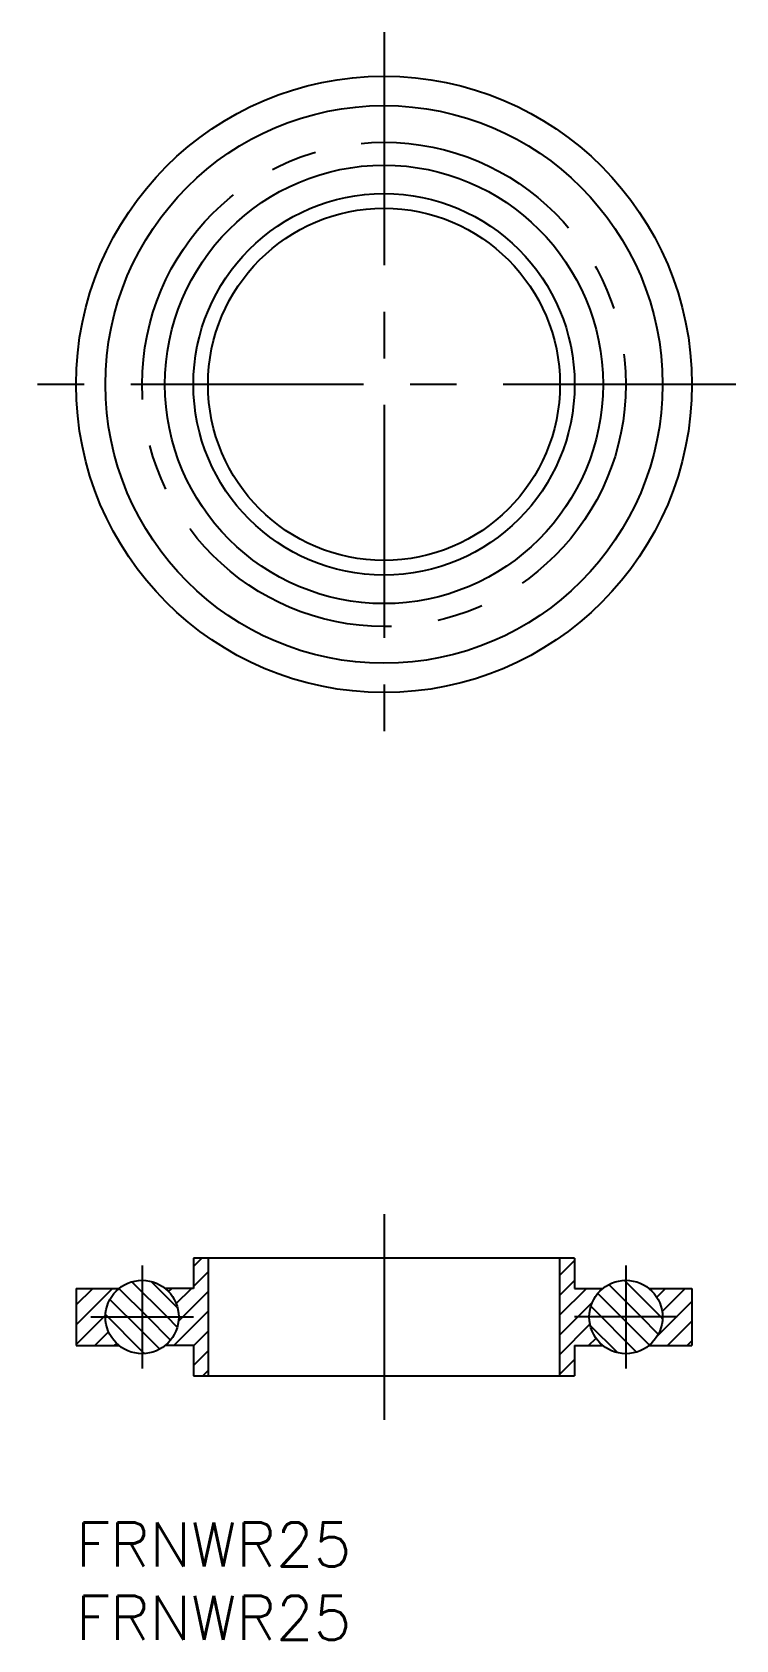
# Model space of a CAD drawing. Extents: x -3 to 45, y -8 to 102.
import ezdxf

# ---------------------------------------------------------------- set-up
doc = ezdxf.new("R2010")
doc.units = 0
doc.header["$LTSCALE"] = 0.5
doc.linetypes.add('CENTER', pattern=[50.8, 31.75, -6.35, 6.35, -6.35])
for name, color, linetype in [('MSM_CENTER', 1, 'CENTER'), ('MSM_CONTINUOUS', 7, 'CONTINUOUS'), ('MSM_NARROW', 5, 'CONTINUOUS'), ('MSM_PART_NUMBER', 7, 'CONTINUOUS')]:
    doc.layers.add(name, color=color, linetype=linetype)
doc.styles.get("Standard").update_dxf_attribs({"font": 'txt.shx', "height": 3, "bigfont": 'bigfont.shx'})

# ---------------------------------------------------------------- blocks, each defined once
blk = doc.blocks.new('*U10')
at = {"layer": 'MSM_PART_NUMBER'}
blk.add_text('FRNWR25', height=3, dxfattribs=at).set_placement((0, -3))
blk = doc.blocks.new('*U11')
at = {"layer": 'MSM_PART_NUMBER'}
blk.add_text('FRNWR25', height=3, dxfattribs=at).set_placement((0, -8))

msp = doc.modelspace()

# ---------------------------------------------------------------- linework, layer by layer
at = {"layer": 'MSM_CENTER'}
for p, q in [((21, 101.55), (21, 53.55)), ((45, 77.55), (-3, 77.55)), ((21, 21), (21, 7)), ((4.5, 17.5), (4.5, 10.5)), ((37.5, 17.5), (37.5, 10.5)), ((1, 14), (8, 14)), ((41, 14), (34, 14))]:
    msp.add_line(p, q, dxfattribs=at)
msp.add_circle((21, 77.55), 16.5, dxfattribs=at)
at = {"layer": 'MSM_CONTINUOUS'}
for p, q in [((34, 18), (8, 18)), ((8, 18), (8, 15.95)), ((9, 18), (9, 10)), ((33, 10), (33, 18)), ((34, 18), (34, 15.95)), ((0, 15.95), (0, 12.05)), ((0, 15.95), (2.94, 15.95)), ((8, 15.95), (6.06, 15.95)), ((34, 15.95), (35.94, 15.95)), ((39.06, 15.95), (42, 15.95)), ((42, 15.95), (42, 12.05)), ((0, 12.05), (2.94, 12.05)), ((8, 12.05), (6.06, 12.05)), ((8, 12.05), (8, 10)), ((34, 12.05), (34, 10)), ((34, 12.05), (35.94, 12.05)), ((39.06, 12.05), (42, 12.05)), ((8, 10), (34, 10))]:
    msp.add_line(p, q, dxfattribs=at)
for centre, radius in [((21, 77.55), 21), ((21, 77.55), 19), ((21, 77.55), 14.94), ((21, 77.55), 13), ((21, 77.55), 12), ((4.5, 14), 2.5), ((37.5, 14), 2.5)]:
    msp.add_circle(centre, radius, dxfattribs=at)
at = {"layer": 'MSM_NARROW', "linetype": 'CONTINUOUS'}
for p, q in [((8, 17.43), (8.57, 18)), ((33, 16.84), (34, 17.84)), ((8, 16.08), (9, 17.08)), ((33, 15.49), (34, 16.49)), ((39.88, 14), (37.38, 16.5)), ((0, 14.82), (1.13, 15.95)), ((0, 13.47), (2.48, 15.95)), ((4.86, 14), (2.92, 15.94)), ((6.21, 14), (3.8, 16.4)), ((6.92, 14.63), (5.13, 16.42)), ((6.3, 15.73), (6.52, 15.95)), ((6.83, 14.91), (7.87, 15.95)), ((6.98, 13.72), (9, 15.74)), ((33, 14.14), (34.81, 15.95)), ((37.5, 13.69), (35.58, 15.6)), ((38.53, 14), (36.33, 16.21)), ((39.6, 15.35), (40.2, 15.95)), ((39.97, 14.38), (41.54, 15.95)), ((4.5, 13.01), (2.31, 15.2)), ((6.66, 12.05), (9, 14.39)), ((33, 12.79), (35.21, 15.01)), ((38.23, 11.61), (35.11, 14.73)), ((39.63, 12.69), (42, 15.06)), ((0, 12.12), (2, 14.13)), ((4.5, 11.66), (2.01, 14.16)), ((6.44, 12.42), (4.86, 14)), ((6.9, 13.3), (6.21, 14)), ((33, 11.45), (35.05, 13.5)), ((36.93, 11.57), (35.07, 13.43)), ((39.1, 12.08), (37.5, 13.69)), ((39.71, 12.83), (38.53, 14)), ((40, 13.88), (39.88, 14)), ((40.34, 12.05), (42, 13.71)), ((1.27, 12.05), (2.21, 12.99)), ((2.62, 12.05), (2.77, 12.2)), ((5.7, 11.81), (4.5, 13.01)), ((8, 12.04), (9, 13.04)), ((34.95, 12.05), (35.46, 12.56)), ((41.68, 12.05), (42, 12.37)), ((4.66, 11.51), (4.5, 11.66)), ((8, 10.69), (9, 11.69)), ((33, 10.1), (34, 11.1)), ((8.65, 10), (9, 10.35))]:
    msp.add_line(p, q, dxfattribs=at)

# ---------------------------------------------------------------- block references
at = {"layer": 'MSM_CONTINUOUS'}
for name in ['*U10', '*U11']:
    msp.add_blockref(name, (0, 0), dxfattribs=at)

doc.saveas('drawing.dxf')
